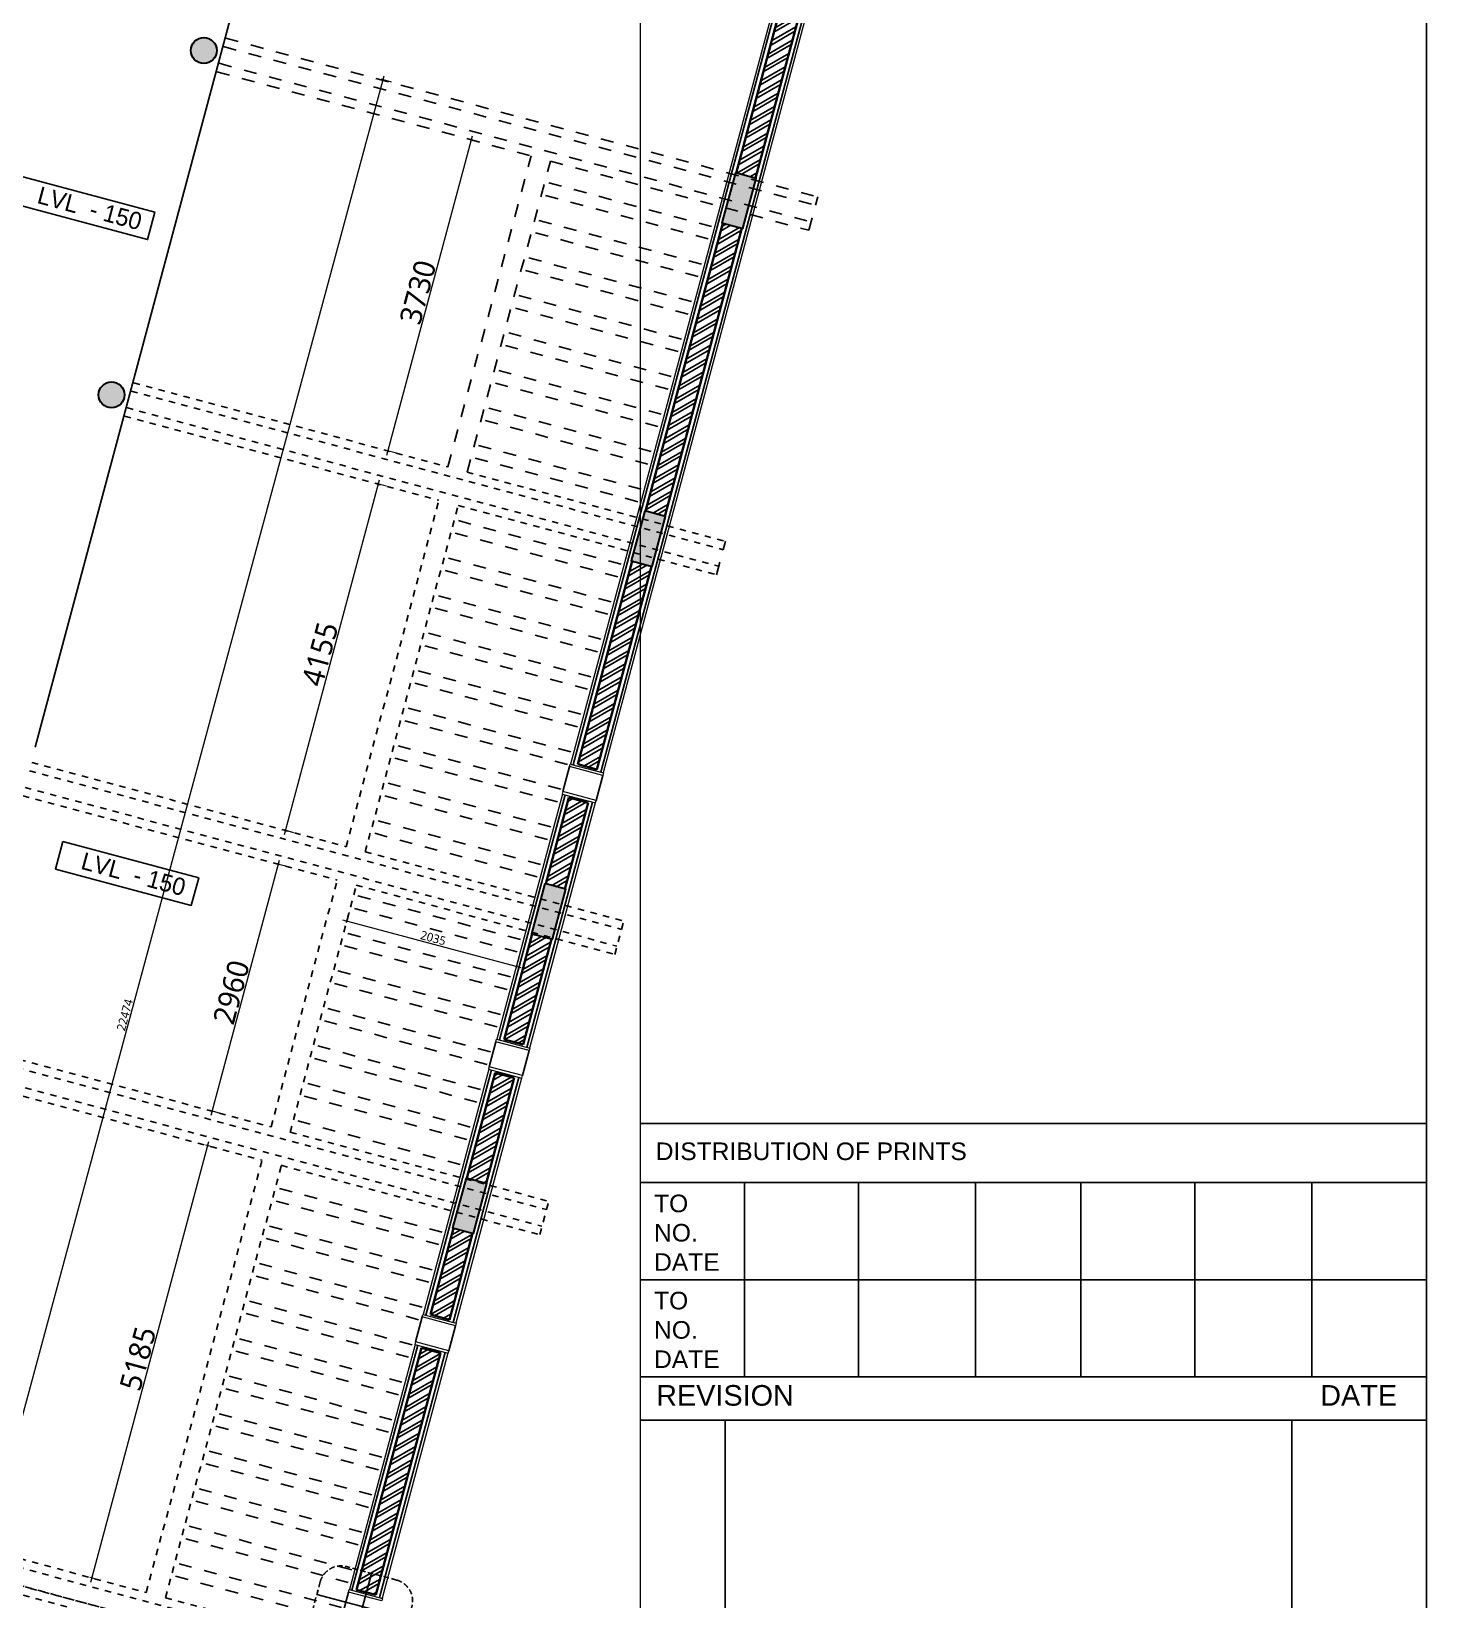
# Model space of a CAD drawing. Header units: millimetres. Extents: x 897770 to 1185420, y -692043 to -233237.
# Drawn here: x 965353 to 981518, y -290114 to -271946 of the extents above; entities that cross this region are included whole.
import ezdxf
from ezdxf.enums import TextEntityAlignment as Align

# ---------------------------------------------------------------- set-up
doc = ezdxf.new("R2010")
doc.units = ezdxf.units.MM
doc.header["$MEASUREMENT"] = 0
doc.header["$PDMODE"] = 67
doc.linetypes.add('Dash', pattern=[6, 3, -3])
doc.linetypes.add('DASHED', pattern=[0.75, 0.5, -0.25])
doc.layers.get('Defpoints').update_dxf_attribs({"color": 6})
for name, color, linetype in [('A-Anno Tags', 6, 'Continuous'), ('A-Steps', 3, 'Continuous'), ('A-Wall Patt', 8, 'Continuous'), ('details', 30, 'Continuous'), ('S-Conc Patt', 9, 'Continuous')]:
    doc.layers.add(name, color=color, linetype=linetype)
for name, color, linetype, lineweight in [('A-Detail Lines', 8, 'Continuous', 25), ('A-Wall Sec', 1, 'Continuous', 30), ('Ann_TitleBlock 2', 5, 'Continuous', 25), ('Anno_Tittleblock', 5, 'Continuous', 13), ('elevation', 4, 'Continuous', 13), ('P-SANR-FIXT', 6, 'Continuous', 9), ('S-Concrete', 40, 'Continuous', 30), ('ST CLADDING PLAN', 6, 'Continuous', 9)]:
    doc.layers.add(name, color=color, linetype=linetype, lineweight=lineweight)
doc.styles.get("Standard").update_dxf_attribs({"font": 'trebuc.ttf'})
doc.styles.add('TITLE', font='swissel.ttf', dxfattribs={"height": 4.3})
doc.dimstyles.new('IIITD_WD_M @ 50', dxfattribs={"dimscale": 50, "dimtxt": 2, "dimasz": 0.5, "dimexe": 0.5, "dimexo": 0.25, "dimgap": 0.3, "dimtad": 1, "dimdec": 0, "dimrnd": 1, "dimzin": 0, "dimdsep": 46, "dimtxsty": 'Standard', "dimblk": 'ARCHTICK', "dimcen": 0.2, "dimdle": 1, "dimclrd": 8, "dimclre": 9, "dimadec": 0, "dimazin": 0, "dimtfac": 1, "dimtdec": 0, "dimtofl": 0, "dimtmove": 0, "dimatfit": 0, "dimfxl": 1, "dimtolj": 1, "dimtzin": 0, "dimlwd": -1, "dimlwe": -1, "dimarcsym": 0})

# ---------------------------------------------------------------- blocks, each defined once
blk = doc.blocks.new('block outer')
at = {"layer": 'S-Conc Patt'}
h = blk.add_hatch(color=256, dxfattribs=at)
edge = h.paths.add_edge_path()
edge.add_arc((866298, -278103), 150, 0, 360)
h = blk.add_hatch(color=256, dxfattribs=at)
edge = h.paths.add_edge_path()
edge.add_arc((865229, -282092), 150, 0, 360)
at = {"layer": 'S-Concrete'}
for centre in [(866298, -278103), (865229, -282092, 0)]:
    blk.add_circle(centre, 150, dxfattribs=at)
blk = doc.blocks.new('perg colmn')
at = {"layer": 'S-Conc Patt'}
for points in [[(872456, -279520), (872301, -280099), (872542, -280164), (872697, -279584)], [(871406, -283437), (871251, -284016), (871493, -284081), (871648, -283502)], [(870250, -287754), (870094, -288334), (870336, -288398), (870491, -287819)], [(869336, -291164), (869181, -291743), (869422, -291808), (869577, -291229)]]:
    blk.add_hatch(color=256, dxfattribs=at).paths.add_polyline_path(points)
at = {"layer": 'S-Concrete'}
blk.add_lwpolyline([(872456, -279520), (872301, -280099), (872542, -280164), (872697, -279584), (872456, -279520)], dxfattribs=at)
at = {"layer": 'S-Concrete', "elevation": 0}
for points in [[(871406, -283437), (871251, -284016), (871493, -284081), (871648, -283502), (871406, -283437)], [(870250, -287754), (870094, -288334), (870336, -288398), (870491, -287819), (870250, -287754)], [(869336, -291164), (869181, -291743), (869422, -291808), (869577, -291229), (869336, -291164)]]:
    blk.add_lwpolyline(points, dxfattribs=at)
blk = doc.blocks.new('ewtwert')
at = {"layer": 'A-Detail Lines', "linetype": 'Dash', "ltscale": 50}
for p, q in [((967570, -178867), (974428, -180704)), ((967596, -178770), (974454, -180608)), ((967518, -179060), (974376, -180898, 0)), ((967492, -179157), (971134, -180132)), ((970168, -183735, 0), (971134, -180132, 0)), ((970391, -183795, 0), (971356, -180192, 0)), ((971356, -180192), (974350, -180994)), ((973185, -181095, 0), (971253, -180578, 0)), ((973223, -180950, 0), (971292, -180433, 0)), ((974350, -180994, 0), (974454, -180608, 0)), ((973107, -181385, 0), (971175, -180867, 0)), ((973068, -181530, 0), (971136, -181012, 0)), ((972990, -181820, 0), (971059, -181302, 0)), ((972952, -181965, 0), (971020, -181447, 0)), ((972874, -182254, 0), (970942, -181737, 0)), ((972835, -182399, 0), (970903, -181882, 0)), ((972757, -182689, 0), (970826, -182171, 0)), ((972719, -182834, 0), (970787, -182316, 0)), ((972602, -183269, 0), (970670, -182751, 0)), ((972641, -183124, 0), (970709, -182606, 0)), ((972525, -183558, 0), (970593, -183041, 0)), ((972486, -183703, 0), (970554, -183186, 0)), ((972408, -183993, 0), (970476, -183475, 0)), ((972369, -184138, 0), (970437, -183620, 0)), ((972175, -184862, 0), (970243, -184345, 0)), ((972136, -185007, 0), (970204, -184490, 0)), ((973281, -184984, 0), (973385, -184597, 0)), ((972020, -185442, 0), (970088, -184924, 0)), ((972059, -185297, 0), (970127, -184779, 0)), ((971942, -185732, 0), (970010, -185214, 0)), ((971903, -185877, 0), (969972, -185359, 0)), ((971826, -186166, 0), (969894, -185649, 0)), ((971787, -186311, 0), (969855, -185794, 0)), ((971709, -186601, 0), (969777, -186083, 0)), ((971670, -186746, 0), (969739, -186228, 0)), ((971593, -187036, 0), (969661, -186518, 0)), ((971554, -187181, 0), (969622, -186663, 0)), ((971438, -187615, 0), (969506, -187098, 0)), ((971476, -187470, 0), (969544, -186953, 0)), ((971360, -187905, 0), (969428, -187387, 0)), ((971321, -188050, 0), (969389, -187532, 0)), ((971243, -188340, 0), (969312, -187822, 0)), ((971205, -188485, 0), (969273, -187967, 0)), ((971010, -189209, 0), (969079, -188691, 0)), ((970972, -189354, 0), (969040, -188836, 0)), ((970855, -189789, 0), (968923, -189271, 0)), ((970894, -189644, 0), (968962, -189126, 0)), ((970778, -190078, 0), (968846, -189561, 0)), ((970739, -190223, 0), (968807, -189706, 0)), ((970661, -190513, 0), (968729, -189995, 0)), ((970622, -190658, 0), (968690, -190140, 0)), ((970545, -190948, 0), (968613, -190430, 0)), ((970506, -191093, 0), (968574, -190575, 0)), ((970428, -191382, 0), (968496, -190865, 0)), ((970389, -191527, 0), (968457, -191010, 0)), ((970312, -191817, 0), (968380, -191299, 0)), ((970102, -192600, 0), (968170, -192082, 0)), ((970063, -192745, 0), (968131, -192227, 0)), ((969986, -193035, 0), (968054, -192517, 0)), ((969947, -193180, 0), (968015, -192662, 0)), ((969830, -193614, 0), (967898, -193097, 0)), ((969869, -193469, 0), (967937, -192952, 0)), ((969753, -193904, 0), (967821, -193386, 0)), ((969714, -194049, 0), (967782, -193531, 0)), ((969636, -194339, 0), (967704, -193821, 0)), ((969597, -194484, 0), (967665, -193966, 0)), ((969520, -194773, 0), (967588, -194256, 0)), ((969481, -194918, 0), (967549, -194401, 0)), ((969403, -195208, 0), (967471, -194690, 0)), ((969364, -195353, 0), (967433, -194835, 0)), ((969248, -195788, 0), (967316, -195270, 0)), ((969287, -195643, 0), (967355, -195125, 0)), ((969170, -196077, 0), (967238, -195560, 0)), ((969131, -196222, 0), (967200, -195705, 0)), ((969054, -196512, 0), (967122, -195994, 0)), ((969015, -196657, 0), (967083, -196139, 0)), ((968937, -196947, 0), (967005, -196429, 0)), ((968898, -197092, 0), (966967, -196574, 0))]:
    blk.add_line(p, q, dxfattribs=at)
at = {"layer": 'A-Detail Lines', "linetype": 'Dash', "ltscale": 25}
for p, q in [((966527, -182760), (970168, -183735)), ((966501, -182856), (973359, -184694, 0)), ((966449, -183049), (973307, -184887)), ((966423, -183146), (970065, -184122)), ((970391, -183795), (973385, -184597)), ((968990, -188135, 0), (970065, -184122, 0)), ((969212, -188195, 0), (970287, -184181, 0)), ((970287, -184181), (973281, -184984)), ((965322, -187256), (972180, -189093)), ((965348, -187159), (968990, -188135)), ((965270, -187449), (972128, -189287, 0)), ((965245, -187546), (968886, -188521)), ((969212, -188195), (972206, -188997)), ((968120, -191381, 0), (968886, -188521, 0)), ((968341, -191444, 0), (969108, -188581, 0)), ((969108, -188581), (972103, -189383)), ((972103, -189383, 0), (972206, -188997, 0)), ((964453, -190501), (971311, -192339, 0)), ((964478, -190405, 0), (968120, -191381, 0)), ((964401, -190695), (971259, -192532)), ((964375, -190791), (968016, -191767, 0)), ((968342, -191440, 0), (971336, -192242, 0)), ((966674, -196775, 0), (968016, -191767, 0)), ((966897, -196835, 0), (968239, -191826, 0)), ((968239, -191826, 0), (971233, -192629, 0)), ((971233, -192629, 0), (971336, -192242, 0)), ((963033, -195799), (966674, -196775)), ((963007, -195896), (969865, -197734)), ((962870, -196066), (969813, -197927, 0)), ((962929, -196186), (966571, -197161)), ((962955, -196089), (969813, -197927)), ((966897, -196835), (969891, -197637))]:
    blk.add_line(p, q, dxfattribs=at)
blk = doc.blocks.new('Callout head')
at = {"linetype": 'DASHED', "ltscale": 250}
for p, q in [((-21804, 5399), (-20604, 5399)), ((-22304, 4299), (-22304, 4899)), ((-20104, 4899), (-20104, 4299)), ((-20604, 3799), (-21804, 3799))]:
    blk.add_line(p, q, dxfattribs=at)
for p, q in [((-21204, 5399), (-21204, 3799)), ((-22304, 4599), (-20104, 4599))]:
    blk.add_line(p, q)
for centre, start, end in [((-21804, 4899), 90, 180), ((-20604, 4899), 0, 90), ((-21804, 4299), 180, 270), ((-20604, 4299), 270, 0)]:
    blk.add_arc(centre, 500, start, end, dxfattribs=at)
blk = doc.blocks.new('IIITD WD A1- L Format Library')
for p, q in [((870, -7.57), (870, 573.91)), ((775, 238.91), (870, 238.91)), ((775, 231.77), (870, 231.77)), ((787.59, 231.77), (787.59, 208.27)), ((801.33, 231.77), (801.33, 208.27)), ((815.48, 231.77), (815.48, 208.27)), ((828.23, 231.77), (828.23, 208.27)), ((841.98, 231.77), (841.98, 208.27)), ((856.12, 231.77), (856.12, 208.27)), ((775, 220.02), (870, 220.02)), ((775, 208.27), (870, 208.27)), ((775, 208.27), (840.13, 208.27)), ((775, 203.05), (870, 203.05)), ((785.25, 203.05), (785.25, 148.57)), ((853.73, 203.05), (853.73, 148.57))]:
    blk.add_line(p, q)
at = {"layer": 'Anno_Tittleblock', "color": 5}
blk.add_lwpolyline([(0, -7.57), (775, -7.57), (775, 573.91), (0, 573.91)], close=True, dxfattribs=at)
at = {"attachment_point": 1}
for s, insert, char_height in [('{\\fSwis721 LtEx BT|b0|i0|c0|p34;DISTRIBUTION OF PRINTS}', (776.85, 236.6), 2.1241), ('{\\fSwis721 LtEx BT|b0|i0|c0|p34;TO\\PNO.\\PDATE}', (776.65, 230.3), 2.1241), ('{\\fSwis721 LtEx BT|b0|i0|c0|p34;TO\\PNO.\\PDATE}', (776.65, 218.56), 2.1241), ('{\\fSwis721 LtEx BT|b0|i0|c0|p34;REVISION}', (776.9, 207.29), 2.4923), ('{\\fSwis721 LtEx BT|b0|i0|c0|p34;DATE}', (857.14, 207.29), 2.4923)]:
    blk.add_mtext(s, dxfattribs=dict(at, insert=insert, char_height=char_height))
at = {"style": 'TITLE'}
for tag, p, height in [('PROJECT NAME 1', (779.17, 137.4), 2.98), ('PROJECT NAME 2', (779.17, 132.23), 2.98), ('PROJECT_NAME_3', (779.17, 127.37), 2.98), ('1:100@A1', (818.06, 91.92), 2.25), ('A-2.03', (844.81, 84.28), 4), ('03.04.11', (821.96, 84.64), 2.25), ('A', (858.85, 75.94), 3.66), ('AC', (827.5, 76.14), 2.25)]:
    blk.add_attdef(tag, p, '', height=height, dxfattribs=at)
for p in [(780.3, 113.01), (780.3, 106.37)]:
    blk.add_attdef('FIRST FLOOR PLAN', text='', height=3.39, dxfattribs=at).set_placement(p, align=Align.TOP_LEFT)
blk = doc.blocks.new('_ArchTick')
at = {"color": 0, "linetype": 'ByBlock', "const_width": 0.15}
blk.add_lwpolyline([(-0.5, -0.5), (0.5, 0.5)], dxfattribs=at)
blk = doc.blocks.new('*D2681')
at = {"layer": 'Defpoints', "color": 0, "transparency": 16777216}
for p in [(967397, -284855), (968026, -285024, 0), (966684, -290032, 0)]:
    blk.add_point(p, dxfattribs=at)
at = {"layer": 'P-SANR-FIXT', "color": 8, "transparency": 16777216}
blk.add_line((966042, -289911), (967409, -284806), dxfattribs=at)
at = {"layer": 'P-SANR-FIXT', "color": 9, "transparency": 16777216}
for p, q in [((967493, -284881), (967372, -284848)), ((966151, -289889), (966030, -289856))]:
    blk.add_line(p, q, dxfattribs=at)
at = {"layer": 'P-SANR-FIXT', "color": 8, "transparency": 16777216, "xscale": 25, "yscale": 25, "zscale": 25}
for p, rotation in [((967397, -284855), 74.99999999990212), ((966055, -289863), 254.9999999999021)]:
    blk.add_blockref('_ArchTick', p, dxfattribs=dict(at, rotation=rotation))
at = {"layer": 'P-SANR-FIXT', "color": 0, "transparency": 16777216, "insert": (966588, -287322), "char_height": 250, "attachment_point": 5, "rotation": 75}
blk.add_mtext('\\A1;5185', dxfattribs=at)
blk = doc.blocks.new('*D2682')
at = {"layer": 'Defpoints', "color": 0, "transparency": 16777216}
for p in [(968215, -281596), (968896, -281778, 0), (968130, -284637, 0)]:
    blk.add_point(p, dxfattribs=at)
at = {"layer": 'P-SANR-FIXT', "color": 8, "transparency": 16777216}
blk.add_line((967436, -284503), (968228, -281547), dxfattribs=at)
at = {"layer": 'P-SANR-FIXT', "color": 9, "transparency": 16777216}
for p, q in [((968312, -281622), (968191, -281589)), ((967546, -284481), (967425, -284448))]:
    blk.add_line(p, q, dxfattribs=at)
at = {"layer": 'P-SANR-FIXT', "color": 8, "transparency": 16777216, "xscale": 25, "yscale": 25, "zscale": 25}
for p, rotation in [((968215, -281596), 74.99999346842102), ((967449, -284455), 254.999993468421)]:
    blk.add_blockref('_ArchTick', p, dxfattribs=dict(at, rotation=rotation))
at = {"layer": 'P-SANR-FIXT', "color": 0, "transparency": 16777216, "insert": (967671, -283077), "char_height": 250, "attachment_point": 5, "rotation": 75}
blk.add_mtext('\\A1;2960', dxfattribs=at)
blk = doc.blocks.new('*D2683')
at = {"layer": 'Defpoints', "color": 0, "transparency": 16777216}
for p in [(969373, -277190), (970075, -277378, 0), (969000, -281392, 0)]:
    blk.add_point(p, dxfattribs=at)
at = {"layer": 'P-SANR-FIXT', "color": 8, "transparency": 16777216}
blk.add_line((968284, -281252), (969386, -277142), dxfattribs=at)
at = {"layer": 'P-SANR-FIXT', "color": 9, "transparency": 16777216}
for p, q in [((969469, -277216), (969349, -277184)), ((968394, -281229), (968273, -281197))]:
    blk.add_line(p, q, dxfattribs=at)
at = {"layer": 'P-SANR-FIXT', "color": 8, "transparency": 16777216, "xscale": 25, "yscale": 25, "zscale": 25}
for p, rotation in [((969373, -277190), 74.99999999990469), ((968297, -281203), 254.9999999999047)]:
    blk.add_blockref('_ArchTick', p, dxfattribs=dict(at, rotation=rotation))
at = {"layer": 'P-SANR-FIXT', "color": 0, "transparency": 16777216, "insert": (968698, -279160), "char_height": 250, "attachment_point": 5, "rotation": 75}
blk.add_mtext('\\A1;4155', dxfattribs=at)
blk = doc.blocks.new('*D2684')
at = {"layer": 'Defpoints', "color": 0, "transparency": 16777216}
for p in [(970452, -273203), (971144, -273389, 0), (970178, -276992, 0)]:
    blk.add_point(p, dxfattribs=at)
at = {"layer": 'P-SANR-FIXT', "color": 8, "transparency": 16777216}
blk.add_line((969473, -276855), (970465, -273155), dxfattribs=at)
at = {"layer": 'P-SANR-FIXT', "color": 9, "transparency": 16777216}
for p, q in [((970548, -273229), (970427, -273197)), ((969583, -276832), (969462, -276800))]:
    blk.add_line(p, q, dxfattribs=at)
at = {"layer": 'P-SANR-FIXT', "color": 8, "transparency": 16777216, "xscale": 25, "yscale": 25, "zscale": 25}
for p, rotation in [((970452, -273203), 74.99999999989842), ((969486, -276806), 254.9999999998984)]:
    blk.add_blockref('_ArchTick', p, dxfattribs=dict(at, rotation=rotation))
at = {"layer": 'P-SANR-FIXT', "color": 0, "transparency": 16777216, "insert": (969832, -274968), "char_height": 250, "attachment_point": 5, "rotation": 75}
blk.add_mtext('\\A1;3730', dxfattribs=at)
blk = doc.blocks.new('*D2686')
at = {"layer": 'Defpoints', "color": 0, "transparency": 16777216}
for p in [(969118, -281838, 0), (971084, -282364, 0), (970974, -282777)]:
    blk.add_point(p, dxfattribs=at)
at = {"layer": 'P-SANR-FIXT', "color": 8, "transparency": 16777216}
blk.add_line((968959, -282237), (971022, -282790), dxfattribs=at)
at = {"layer": 'P-SANR-FIXT', "color": 9, "transparency": 16777216}
for p, q in [((969034, -282154), (969001, -282274)), ((970999, -282680), (970967, -282801))]:
    blk.add_line(p, q, dxfattribs=at)
at = {"layer": 'P-SANR-FIXT', "color": 8, "transparency": 16777216, "xscale": 25, "yscale": 25, "zscale": 25}
for p, rotation in [((969008, -282250), 164.9999934684155), ((970974, -282777), 344.9999934684154)]:
    blk.add_blockref('_ArchTick', p, dxfattribs=dict(at, rotation=rotation))
at = {"layer": 'P-SANR-FIXT', "color": 0, "transparency": 16777216, "insert": (970008, -282450), "char_height": 100, "attachment_point": 5, "rotation": 345}
blk.add_mtext('\\A1;2035', dxfattribs=at)
blk = doc.blocks.new('*D2687')
at = {"layer": 'Defpoints', "color": 0, "transparency": 16777216}
for p in [(969429, -272509), (972410, -273314, 0), (966550, -295011, 0)]:
    blk.add_point(p, dxfattribs=at)
at = {"layer": 'P-SANR-FIXT', "color": 8, "transparency": 16777216}
blk.add_line((963556, -294254), (969442, -272461), dxfattribs=at)
at = {"layer": 'P-SANR-FIXT', "color": 9, "transparency": 16777216}
for p, q in [((969526, -272535), (969405, -272502)), ((963666, -294232), (963545, -294199))]:
    blk.add_line(p, q, dxfattribs=at)
at = {"layer": 'P-SANR-FIXT', "color": 8, "transparency": 16777216, "xscale": 25, "yscale": 25, "zscale": 25}
for p, rotation in [((969429, -272509), 74.88709714708459), ((963570, -294206), 254.8870971470846)]:
    blk.add_blockref('_ArchTick', p, dxfattribs=dict(at, rotation=rotation))
at = {"layer": 'P-SANR-FIXT', "color": 0, "transparency": 16777216, "insert": (966436, -283340), "char_height": 100, "attachment_point": 5, "rotation": 74.8871}
blk.add_mtext('\\A1;22474', dxfattribs=at)

msp = doc.modelspace()

# ---------------------------------------------------------------- hatches: boundary and pattern name
at = {"layer": 'A-Wall Patt'}
h = msp.add_hatch(dxfattribs=at)
h.set_pattern_fill('ANSI32', color=256, scale=300, angle=345, style=0)
h.set_pattern_definition([(30, (971312.26, -281881.84), (-56.25, 97.42786), []), (30, (971363.48, -281895.57), (-56.25, 97.42786), [])])
h.paths.add_polyline_path([(967814.1, -295766.2), (967591.9, -295706.7), (966763.7, -298797.6), (966985.9, -298857.2)])
h.paths.add_polyline_path([(966830.6, -299436.7), (966608.4, -299377.2), (965702.6, -302757.9), (965924.7, -302817.4)])
h.paths.add_polyline_path([(969121.3, -289999), (969343.5, -290058.5), (970094.1, -287257.4), (969871.9, -287197.8)])
h.paths.add_polyline_path([(969017.8, -290385.4), (968975.1, -290544.7), (969197.3, -290604.2), (969239.9, -290444.9)])
h.paths.add_polyline_path([(969042, -291183.7), (968819.8, -291124.2), (967747.2, -295127.1), (967969.4, -295186.6)])
h.paths.add_polyline_path([(971379.1, -282461.4), (971157, -282401.9), (970829.5, -283623.9), (971051.7, -283683.4)])
h.paths.add_polyline_path([(970948.2, -284069.8), (970726, -284010.3), (970398.6, -285232), (970620.8, -285291.6)])
h.paths.add_polyline_path([(969975.4, -286811.5), (970197.6, -286871), (970465.5, -285871.1), (970243.3, -285811.6)])
h.paths.add_polyline_path([(975157.9, -268359), (974935.7, -268299.5), (973518.7, -273587.9), (973740.8, -273647.4)])
h.paths.add_polyline_path([(972469.1, -277504.9), (972691.3, -277564.5), (973585.5, -274227), (973363.4, -274167.5)])
h.paths.add_polyline_path([(972536, -278144), (972313.8, -278084.5), (971683.6, -280436.3), (971905.8, -280495.9)])
h.paths.add_polyline_path([(971802.3, -280882.2), (971580.1, -280822.7), (971312.3, -281822.3), (971534.4, -281881.8)])

# ---------------------------------------------------------------- linework, layer by layer
at = {"layer": 'A-Anno Tags'}
for points in [[(965211.9, -273618.9), (966784.7, -274040.3), (966699.2, -274359.1), (965126.4, -273937.7)], [(965718.7, -281331.9), (967291.5, -281753.3), (967206.1, -282072.2), (965633.3, -281650.7)]]:
    msp.add_lwpolyline(points, close=True, dxfattribs=at)
at = {"layer": 'A-Detail Lines'}
for p, q in [((975055.6, -267658.7, 0), (971630.1, -280442.7, 0)), ((975374.4, -267744.1, 0), (971948.9, -280528.1, 0)), ((965396, -280237, 0), (967924.9, -270799, 0)), ((971510.9, -280752.4, 0), (971588.6, -280462.6, 0)), ((971897.3, -280856, 0), (971974.9, -280566.2, 0)), ((971537, -280790.5, 0), (970776, -283630.3, 0)), ((971855.7, -280875.9, 0), (971094.8, -283715.7, 0)), ((970656.8, -283940, 0), (970734.5, -283650.2, 0)), ((971043.2, -284043.5, 0), (971120.8, -283753.7, 0)), ((970682.9, -283978, 0), (969921.9, -286817.8, 0)), ((971001.6, -284063.4, 0), (970240.7, -286903.2, 0)), ((969802.7, -287127.5, 0), (969880.4, -286837.8, 0)), ((970189.1, -287231.1, 0), (970266.7, -286941.3, 0)), ((969828.8, -287165.6, 0), (969067.8, -290005.4, 0)), ((970147.5, -287251, 0), (969386.6, -290090.8, 0)), ((968948.6, -290315.1, 0), (969026.3, -290025.3, 0))]:
    msp.add_line(p, q, dxfattribs=at)
at = {"layer": 'A-Wall Sec', "lineweight": 35}
for p, q in [((973518.7, -273587.9, 0), (974935.7, -268299.5, 0)), ((973740.8, -273647.4, 0), (975157.9, -268359, 0)), ((972469.1, -277504.9, 0), (973363.4, -274167.5, 0)), ((972691.3, -277564.5, 0), (973585.5, -274227, 0)), ((971683.6, -280436.3, 0), (972313.8, -278084.5, 0)), ((971905.8, -280495.9, 0), (972536, -278144, 0)), ((971683.6, -280436.3, 0), (971905.8, -280495.9, 0)), ((971312.3, -281822.3, 0), (971580.1, -280822.7, 0)), ((971580.1, -280822.7, 0), (971802.3, -280882.2, 0)), ((971534.4, -281881.8, 0), (971802.3, -280882.2, 0)), ((970829.5, -283623.9, 0), (971157, -282401.9, 0)), ((971051.7, -283683.4, 0), (971379.1, -282461.4, 0)), ((970829.5, -283623.9, 0), (971051.7, -283683.4, 0)), ((970398.6, -285232), (970726, -284010.3, 0)), ((970620.8, -285291.6, 0), (970948.2, -284069.8, 0)), ((970726, -284010.3, 0), (970948.2, -284069.8, 0)), ((969975.4, -286811.5, 0), (970243.3, -285811.6, 0)), ((970197.6, -286871, 0), (970465.5, -285871.1, 0)), ((969975.4, -286811.5, 0), (970197.6, -286871, 0)), ((969121.3, -289999, 0), (969871.9, -287197.8, 0)), ((969871.9, -287197.8, 0), (970096, -287257.9, 0)), ((969343.5, -290058.5, 0), (970094.1, -287257.4, 0)), ((969121.3, -289999, 0), (969343.5, -290058.5, 0))]:
    msp.add_line(p, q, dxfattribs=at)
at = {"layer": 'ST CLADDING PLAN'}
for p, q in [((975034.4, -267621.9, 0), (971601.2, -280435, 0)), ((975411.1, -267722.9, 0), (971977.9, -280535.9, 0)), ((971508, -280782.7, 0), (970747.1, -283622.5, 0)), ((971884.7, -280883.6, 0), (971123.8, -283723.5, 0)), ((970653.9, -283970.2, 0), (969893, -286810.1, 0)), ((971030.6, -284071.2, 0), (970269.7, -286911, 0)), ((969799.8, -287157.8, 0), (969038.9, -289997.6, 0)), ((970176.5, -287258.7, 0), (969415.6, -290098.6, 0))]:
    msp.add_line(p, q, dxfattribs=at)
at = {"layer": 'ST CLADDING PLAN', "elevation": 0}
for points in [[(971596.3, -280433.7), (971982.7, -280537.2), (971974.9, -280566.2), (971588.6, -280462.6)], [(971503.2, -280781.4), (971889.5, -280884.9), (971897.3, -280856), (971510.9, -280752.4)], [(970742.2, -283621.2), (971128.6, -283724.7), (971120.8, -283753.7), (970734.5, -283650.2)], [(970649.1, -283969), (971035.4, -284072.5), (971043.2, -284043.5), (970656.8, -283940)], [(969888.1, -286808.8), (970274.5, -286912.3), (970266.7, -286941.3), (969880.4, -286837.8)], [(969795, -287156.5), (970181.3, -287260), (970189.1, -287231.1), (969802.7, -287127.5)], [(969034, -289996.3), (969420.4, -290099.9), (969412.6, -290128.8), (969026.3, -290025.3)]]:
    msp.add_lwpolyline(points, close=True, dxfattribs=at)

# ---------------------------------------------------------------- block references
at = {"color": 6}
msp.add_blockref('perg colmn', (101053, 5934.5, 0), dxfattribs=at)
at = {"layer": 'A-Steps'}
msp.add_blockref('ewtwert', (10, -93256.6, 0), dxfattribs=at)
at = {"layer": 'Ann_TitleBlock 2', "xscale": 95.87942333735619, "yscale": 95.87942333735619, "zscale": 95.87942333735619}
msp.add_blockref('IIITD WD A1- L Format Library', (898103.1, -307503.1, 0), dxfattribs=at)
at = {"layer": 'details', "xscale": -0.500000000033262, "yscale": 0.5, "zscale": 0.5, "rotation": 164.9999844058221}
msp.add_blockref('Callout head', (980027.5, -290718.4), dxfattribs=at)
at = {"layer": 'elevation', "linetype": 'Dash', "ltscale": 0.5}
msp.add_blockref('block outer', (101053, 5934.5, 0), dxfattribs=at)

# ---------------------------------------------------------------- texts
at = {"layer": 'A-Anno Tags', "char_height": 200, "attachment_point": 6, "rotation": 344.99999}
for insert in [(966625.6, -274157), (967132.4, -281870)]:
    msp.add_mtext('{\\fCentury Gothic|b0|i0|c0|p34;LVL  - 150}', dxfattribs=dict(at, insert=insert))

# ---------------------------------------------------------------- dimensions: what is measured, and where the dimension line sits
at = {"layer": 'P-SANR-FIXT'}
for p1, p2, distance, override, picture, middle in [((966550.2, -295010.7, 0), (972409.7, -273314, 0), 3087.4, {"dimfxl": 2, "dimfxlon": 1, "dimarcsym": 1}, '*D2687', (966436.3, -283340.4)), ((970178.4, -276992, 0), (971143.9, -273388.9, 0), 716.7, {"dimtxt": 5, "dimfxl": 2, "dimfxlon": 1, "dimarcsym": 1}, '*D2684', (969831.5, -274968.1)), ((968999.6, -281391.6, 0), (970074.9, -277378.4, 0), 727, {"dimtxt": 5, "dimfxl": 2, "dimfxlon": 1, "dimarcsym": 1}, '*D2683', (968698.1, -279160.2)), ((969118.2, -281837.5, 0), (971084.2, -282364.3, 0), -427.3, {"dimfxl": 2, "dimfxlon": 1, "dimarcsym": 1}, '*D2686', (970007.7, -282450)), ((966684.5, -290031.7, 0), (968026.4, -285023.5, 0), 652.1, {"dimtxt": 5, "dimfxl": 2, "dimfxlon": 1, "dimarcsym": 1}, '*D2681', (966588.2, -287322))]:
    dim = msp.add_aligned_dim(p1=p1, p2=p2, distance=distance, dimstyle='IIITD_WD_M @ 50', override=override, dxfattribs=at)
    dim.commit()
    dim.dimension.update_dxf_attribs({"geometry": picture, "text_midpoint": middle})
dim = msp.add_linear_dim(base=(968215.4, -281595.6), p1=(968129.9, -284637.1, 0), p2=(968896, -281778, 0), angle=74.99999, dimstyle='IIITD_WD_M @ 50', override={"dimtxt": 5, "dimfxl": 2, "dimfxlon": 1, "dimarcsym": 1}, dxfattribs=at)
dim.commit()
dim.dimension.update_dxf_attribs({"geometry": '*D2682', "text_midpoint": (967808.5, -283114.2), "dimtype": 161})

doc.saveas('drawing.dxf')
